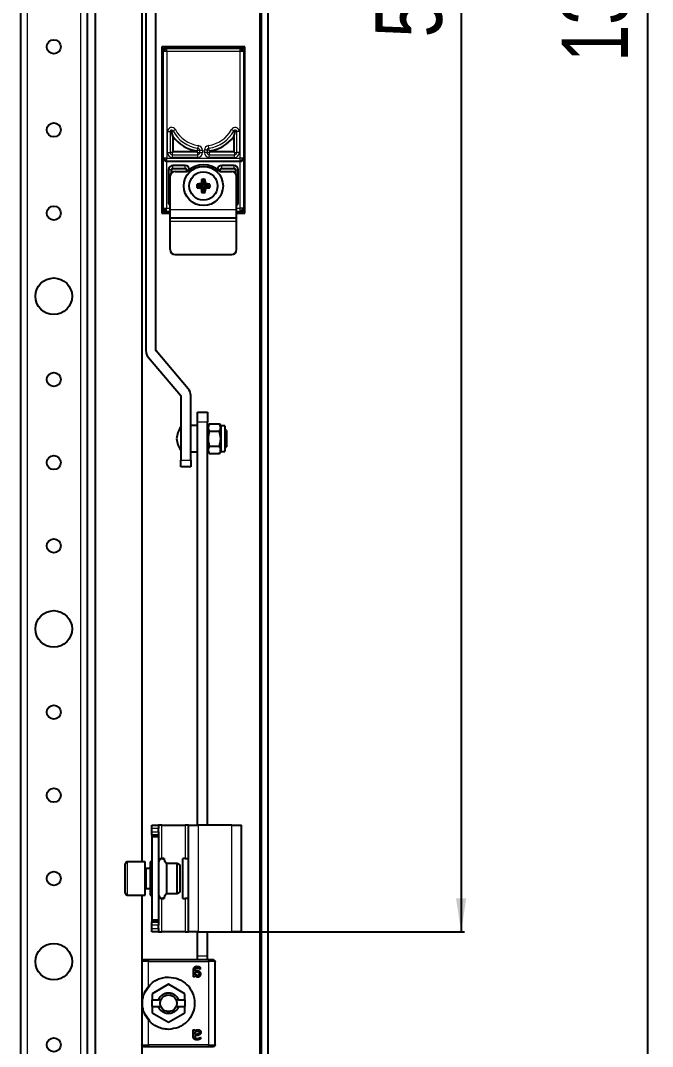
# Model space of a CAD drawing. Header units: millimetres. Extents: x -596 to 1663, y -811 to 1017.
# Drawn here: x 1473.4 to 1663.4, y -240 to 68.4 of the extents above; entities that cross this region are included whole.
import ezdxf

# ---------------------------------------------------------------- set-up
doc = ezdxf.new("R2010")
doc.units = ezdxf.units.MM
doc.layers.add('FORMAT', color=7, linetype='Continuous')
doc.styles.add('SLDTEXTSTYLE0', font='TXT', dxfattribs={"width": 0.75})
doc.dimstyles.new('SLDDIMSTYLE0', dxfattribs={"dimtxt": 20, "dimasz": 10, "dimexe": 0, "dimexo": 0.0625, "dimgap": 5, "dimtad": 2, "dimdec": 1, "dimrnd": 1e-09, "dimzin": 12, "dimdsep": 46, "dimtxsty": 'SLDTEXTSTYLE0', "dimsah": 1, "dimcen": 0.09, "dimadec": 0, "dimazin": 3, "dimtfac": 1, "dimtofl": 0, "dimtmove": 0, "dimatfit": 3, "dimfxl": 0, "dimfrac": 2, "dimtolj": 1, "dimtzin": 12, "dimarcsym": 0})

# ---------------------------------------------------------------- blocks, each defined once
blk = doc.blocks.new('_D_5')
at = {"layer": 'FORMAT'}
for p, q in [((1539.9, 751.54), (1662.9, 751.54)), ((1661.9, 751.54), (1661.9, -580.46)), ((1539.9, -580.46), (1662.9, -580.46))]:
    blk.add_line(p, q, dxfattribs=at)
for points in [[(1661.9, 751.54), (1660.36, 741.54), (1663.43, 741.54)], [(1661.9, -580.46), (1663.43, -570.46), (1660.36, -570.46)]]:
    blk.add_solid(points, dxfattribs=at)
at = {"layer": 'FORMAT', "insert": (1636.11, 55.99), "char_height": 20, "attachment_point": 1, "rotation": 90, "style": 'SLDTEXTSTYLE0'}
blk.add_mtext('1332', dxfattribs=at)
blk = doc.blocks.new('_D_8')
at = {"layer": 'FORMAT'}
for p, q in [((1536.9, 376.54), (1606.9, 376.54)), ((1605.9, 376.54), (1605.9, -205.46)), ((1536.9, -205.46), (1606.9, -205.46))]:
    blk.add_line(p, q, dxfattribs=at)
for points in [[(1605.9, 376.54), (1604.36, 366.54), (1607.43, 366.54)], [(1605.9, -205.46), (1607.43, -195.46), (1604.36, -195.46)]]:
    blk.add_solid(points, dxfattribs=at)
at = {"layer": 'FORMAT', "insert": (1580.11, 63.38), "char_height": 20, "attachment_point": 1, "rotation": 90, "style": 'SLDTEXTSTYLE0'}
blk.add_mtext('582', dxfattribs=at)

msp = doc.modelspace()

# ---------------------------------------------------------------- linework, layer by layer
at = {"color": 8, "linetype": 'Continuous', "lineweight": 18}
for p, q in [((1545.29, 860.44), (1545.29, -689.36)), ((1475.39, 803.04), (1475.39, -631.96)), ((1491.39, 803.04), (1491.39, -631.96)), ((1516.37, 59.06), (1516.07, 59.36)), ((1516.37, 27.04), (1516.37, 59.06)), ((1517.07, 60.36), (1517.37, 60.06)), ((1517.37, 60.06), (1539.41, 60.06)), ((1517.37, 59.06), (1517.37, 27.04)), ((1539.41, 59.06), (1517.37, 59.06)), ((1539.41, 60.06), (1539.71, 60.36)), ((1539.41, 27.04), (1539.41, 59.06)), ((1540.71, 59.36), (1540.41, 59.06)), ((1540.41, 59.06), (1540.41, 27.04)), ((1517.58, 28.74), (1517.58, 35.04)), ((1517.58, 35.04), (1518.38, 35.04)), ((1518.38, 35.04), (1518.38, 28.74)), ((1518.84, 35.04), (1518.38, 35.04)), ((1518.84, 35.04), (1519.25, 35.26)), ((1519.95, 35.64), (1519.25, 35.26)), ((1537.53, 35.26), (1536.83, 35.64)), ((1537.94, 35.04), (1537.53, 35.26)), ((1537.94, 35.04), (1538.4, 35.04)), ((1539.2, 35.04), (1538.4, 35.04)), ((1538.4, 28.74), (1538.4, 35.04)), ((1539.2, 35.04), (1539.2, 28.74)), ((1526.84, 30.86), (1526.73, 30.07)), ((1530.05, 30.07), (1529.94, 30.86)), ((1517.58, 28.74), (1518.38, 28.74)), ((1519.04, 28.74), (1518.38, 28.74)), ((1519.04, 28.74), (1519.04, 28.08)), ((1519.04, 28.08), (1519.04, 27.29)), ((1519.04, 28.08), (1526.64, 28.08)), ((1526.64, 29.41), (1526.73, 30.07)), ((1526.64, 29.41), (1527.3, 29.41)), ((1526.64, 28.74), (1526.64, 28.08)), ((1526.64, 28.74), (1527.3, 28.74)), ((1526.64, 28.08), (1526.64, 27.29)), ((1527.3, 29.41), (1528.1, 29.41)), ((1527.3, 28.74), (1527.3, 29.41)), ((1527.3, 28.74), (1528.1, 28.74)), ((1528.1, 29.41), (1528.1, 28.74)), ((1528.68, 28.74), (1528.68, 29.41)), ((1529.48, 29.41), (1528.68, 29.41)), ((1529.48, 28.74), (1528.68, 28.74)), ((1529.48, 29.41), (1529.48, 28.74)), ((1530.14, 29.41), (1529.48, 29.41)), ((1530.14, 28.74), (1529.48, 28.74)), ((1530.14, 29.41), (1530.05, 30.07)), ((1530.14, 28.74), (1530.14, 28.08)), ((1530.14, 27.29), (1530.14, 28.08)), ((1530.14, 28.08), (1537.74, 28.08)), ((1537.74, 28.74), (1537.74, 28.08)), ((1537.74, 28.74), (1538.4, 28.74)), ((1537.74, 27.29), (1537.74, 28.08)), ((1539.2, 28.74), (1538.4, 28.74)), ((1516.34, 27.04), (1516.37, 27.04)), ((1516.34, 12), (1516.34, 27.04)), ((1517.34, 26.04), (1517.34, 12)), ((1517.37, 27.04), (1539.41, 27.04)), ((1526.64, 27.29), (1519.04, 27.29)), ((1519.19, 23.98), (1519.19, 24.84)), ((1522.89, 23.98), (1522.89, 24.84)), ((1537.74, 27.29), (1530.14, 27.29)), ((1533.89, 23.98), (1533.89, 24.84)), ((1537.59, 23.98), (1537.59, 24.84)), ((1539.44, 12), (1539.44, 26.04)), ((1540.41, 27.04), (1540.44, 27.04)), ((1540.44, 27.04), (1540.44, 12)), ((1518.75, 23.54), (1517.89, 23.54)), ((1523.33, 23.54), (1524, 23.54)), ((1533.45, 23.54), (1532.78, 23.54)), ((1538.03, 23.54), (1538.89, 23.54)), ((1518.39, 13.84), (1517.89, 13.84)), ((1538.39, 13.84), (1538.89, 13.84)), ((1516.07, 11.73), (1516.34, 12)), ((1517.34, 11), (1517.07, 10.73)), ((1517.34, 12), (1518.39, 12)), ((1518.39, 11), (1517.34, 11)), ((1518.39, 11.59), (1538.39, 11.59)), ((1538.39, 12), (1539.44, 12)), ((1539.44, 11), (1538.39, 11)), ((1539.71, 10.73), (1539.44, 11)), ((1540.44, 12), (1540.71, 11.73)), ((1518.39, 8.09), (1538.39, 8.09)), ((1529.59, -52.26), (1526.59, -52.26)), ((1521.59, -63.76), (1524.59, -63.76)), ((1514.89, -174.46), (1512.89, -174.46)), ((1512.89, -175.46), (1514.89, -175.46)), ((1515.89, -183.46), (1515.89, -173.46)), ((1522.89, -173.46), (1522.89, -183.46)), ((1526.89, -205.46), (1526.89, -173.46)), ((1536.89, -205.46), (1536.89, -173.46)), ((1505.49, -184.46), (1505.49, -194.46)), ((1511.14, -186.46), (1511.14, -187.92)), ((1511.14, -187.92), (1511.14, -192.46)), ((1515.89, -205.46), (1515.89, -195.46)), ((1522.89, -195.46), (1522.89, -205.46)), ((1514.89, -203.46), (1512.89, -203.46)), ((1512.89, -204.46), (1514.89, -204.46)), ((1529.59, -212.76), (1526.59, -212.76)), ((1511.89, -221.89), (1511.89, -214.46)), ((1511.89, -214.46), (1529.89, -214.46)), ((1529.89, -214.46), (1529.89, -239.46)), ((1517.89, -229.46), (1517.89, -230.11)), ((1511.89, -239.46), (1511.89, -232.02)), ((1529.89, -239.46), (1511.89, -239.46))]:
    msp.add_line(p, q, dxfattribs=at)
at = {"color": 7, "linetype": 'Continuous', "lineweight": 25}
for p, q in [((1545.89, -691.96), (1545.89, 863.04)), ((1547.89, -691.96), (1547.89, 863.04)), ((1495.89, 830.04), (1495.89, -658.96)), ((1473.39, 803.04), (1473.39, -631.96)), ((1493.39, 803.04), (1493.39, -631.96)), ((1509.89, 355.54), (1509.89, -184.46)), ((1511.09, 76.23), (1511.09, -30.76)), ((1514.09, -30.76), (1514.09, 76.23)), ((1540.89, 60.54), (1515.89, 60.54)), ((1515.89, 60.54), (1515.89, 10.54)), ((1516.07, 11.73), (1516.07, 59.36)), ((1517.07, 60.36), (1539.71, 60.36)), ((1540.71, 59.36), (1540.71, 11.73)), ((1540.89, 10.54), (1540.89, 60.54)), ((1519.29, 33.49), (1518.84, 35.04)), ((1537.49, 33.49), (1537.94, 35.04)), ((1519.29, 29), (1519.29, 33.49)), ((1537.49, 33.49), (1537.49, 29)), ((1519.29, 29), (1519.04, 28.74)), ((1526.39, 29), (1519.29, 29)), ((1526.39, 29.2), (1526.64, 29.41)), ((1526.39, 29.2), (1526.39, 29)), ((1526.39, 29), (1526.64, 28.74)), ((1530.39, 29.2), (1530.14, 29.41)), ((1530.39, 29), (1530.14, 28.74)), ((1530.39, 29), (1530.39, 29.2)), ((1537.49, 29), (1530.39, 29)), ((1537.49, 29), (1537.74, 28.74)), ((1517.36, 26.04), (1517.34, 26.04)), ((1517.37, 26.04), (1517.36, 26.04)), ((1539.41, 26.04), (1517.37, 26.04)), ((1522.89, 24.84), (1519.19, 24.84)), ((1537.59, 24.84), (1533.89, 24.84)), ((1539.42, 26.04), (1539.41, 26.04)), ((1539.44, 26.04), (1539.42, 26.04)), ((1517.89, 23.54), (1517.89, 13.84)), ((1518.39, 11.59), (1518.39, 21.59)), ((1518.75, 22.57), (1518.75, 23.54)), ((1519.19, 23.98), (1522.89, 23.98)), ((1519.89, 23.09), (1523.49, 23.09)), ((1523.33, 23.54), (1523.33, 23.09)), ((1533.29, 23.09), (1536.89, 23.09)), ((1533.45, 23.09), (1533.45, 23.54)), ((1533.89, 23.98), (1537.59, 23.98)), ((1538.03, 23.54), (1538.03, 22.57)), ((1538.39, 11.59), (1538.39, 21.59)), ((1538.89, 13.84), (1538.89, 23.54)), ((1526.83, 18.81), (1526.47, 19.24)), ((1526.83, 18.58), (1526.47, 18.15)), ((1528.28, 18.81), (1526.83, 18.81)), ((1526.83, 18.58), (1528.28, 18.58)), ((1528.28, 18.81), (1527.76, 19.32)), ((1528.28, 18.58), (1527.76, 18.06)), ((1528.28, 20.25), (1527.84, 20.61)), ((1528.28, 20.25), (1528.28, 18.81)), ((1528.28, 18.58), (1528.28, 17.13)), ((1528.5, 20.25), (1528.94, 20.61)), ((1528.5, 18.81), (1528.5, 20.25)), ((1528.5, 18.81), (1529.02, 19.32)), ((1529.95, 18.81), (1528.5, 18.81)), ((1528.5, 18.58), (1529.02, 18.06)), ((1528.5, 18.58), (1529.95, 18.58)), ((1528.5, 17.13), (1528.5, 18.58)), ((1529.95, 18.81), (1530.31, 19.24)), ((1529.95, 18.58), (1530.31, 18.15)), ((1528.28, 17.13), (1527.84, 16.77)), ((1528.5, 17.13), (1528.94, 16.77)), ((1515.89, 10.54), (1518.39, 10.54)), ((1518.39, 10.73), (1517.07, 10.73)), ((1518.39, 9.09), (1518.39, 11.59)), ((1538.39, 9.09), (1538.39, 11.59)), ((1539.71, 10.73), (1538.39, 10.73)), ((1538.39, 10.54), (1540.89, 10.54)), ((1518.39, 9.09), (1538.39, 9.09)), ((1518.39, 8.09), (1518.39, 9.09)), ((1518.39, -0.41), (1518.39, 8.09)), ((1538.39, 8.09), (1538.39, 9.09)), ((1538.39, -0.41), (1538.39, 8.09)), ((1519.89, -1.91), (1536.89, -1.91)), ((1511.85, -32.83), (1521.54, -44.2)), ((1523.83, -42.25), (1514.14, -30.89)), ((1521.59, -44.33), (1521.59, -63.76)), ((1524.59, -63.76), (1524.59, -44.33)), ((1526.59, -52.26), (1526.59, -49.26)), ((1526.59, -49.26), (1529.59, -49.26)), ((1529.59, -49.26), (1529.59, -52.26)), ((1526.59, -173.46), (1526.59, -52.26)), ((1529.59, -173.46), (1529.59, -52.26)), ((1526.59, -53.26), (1524.59, -53.26)), ((1529.79, -54.31), (1529.59, -54.31)), ((1530.14, -52.81), (1529.79, -53.41)), ((1529.79, -53.41), (1529.79, -61.11)), ((1530.14, -52.81), (1533.24, -52.81)), ((1530.14, -55.03), (1533.24, -55.03)), ((1533.59, -53.41), (1533.24, -52.81)), ((1534.79, -53.41), (1533.59, -53.41)), ((1533.59, -53.41), (1533.59, -61.11)), ((1534.79, -53.41), (1534.79, -61.11)), ((1535.29, -54.81), (1534.79, -54.31)), ((1535.29, -54.81), (1535.29, -59.71)), ((1524.59, -61.26), (1526.59, -61.26)), ((1529.59, -60.21), (1529.79, -60.21)), ((1529.79, -61.11), (1530.14, -61.71)), ((1530.14, -59.48), (1533.24, -59.48)), ((1533.24, -61.71), (1533.59, -61.11)), ((1533.59, -61.11), (1534.79, -61.11)), ((1534.79, -60.21), (1535.29, -59.71)), ((1521.59, -65.76), (1521.59, -63.76)), ((1524.59, -63.76), (1524.59, -65.76)), ((1530.14, -61.71), (1533.24, -61.71)), ((1524.59, -65.76), (1521.59, -65.76)), ((1512.89, -173.46), (1514.89, -173.46)), ((1512.89, -174.46), (1512.89, -173.46)), ((1512.89, -175.46), (1512.89, -174.46)), ((1512.89, -176.46), (1512.89, -175.46)), ((1514.89, -173.46), (1514.89, -174.46)), ((1515.89, -173.46), (1514.89, -173.46)), ((1514.89, -175.46), (1514.89, -174.46)), ((1514.89, -175.46), (1514.89, -176.46)), ((1515.89, -173.46), (1522.89, -173.46)), ((1523.89, -173.46), (1522.89, -173.46)), ((1523.89, -173.46), (1526.89, -173.46)), ((1523.89, -205.46), (1523.89, -173.46)), ((1536.89, -173.46), (1526.89, -173.46)), ((1536.89, -173.46), (1539.89, -173.46)), ((1539.89, -205.46), (1539.89, -173.46)), ((1514.89, -176.46), (1512.89, -176.46)), ((1512.89, -176.46), (1512.89, -176.96)), ((1514.89, -176.96), (1512.89, -176.96)), ((1512.89, -176.96), (1512.89, -201.96)), ((1514.89, -176.46), (1514.89, -176.96)), ((1514.89, -176.96), (1514.89, -201.96)), ((1510.89, -184.46), (1505.49, -184.46)), ((1510.89, -194.46), (1510.89, -184.46)), ((1512.89, -184.46), (1512.39, -184.46)), ((1512.39, -184.46), (1512.39, -185.67)), ((1514.89, -183.46), (1515.89, -183.46)), ((1516.59, -183.46), (1515.89, -183.46)), ((1516.59, -183.46), (1516.59, -183.91)), ((1520.52, -184.96), (1517.39, -184.96)), ((1517.39, -193.96), (1517.39, -184.96)), ((1521.39, -185.46), (1520.52, -184.96)), ((1520.52, -193.96), (1520.52, -184.96)), ((1522.19, -195.46), (1522.19, -183.46)), ((1522.89, -183.46), (1522.19, -183.46)), ((1522.89, -183.46), (1523.89, -183.46)), ((1504.89, -193.86), (1504.89, -185.06)), ((1512.39, -186.46), (1511.14, -186.46)), ((1512.39, -185.67), (1512.39, -194.46)), ((1521.39, -193.46), (1521.39, -185.46)), ((1511.14, -192.46), (1512.39, -192.46)), ((1517.39, -193.96), (1520.52, -193.96)), ((1520.52, -193.96), (1521.39, -193.46)), ((1505.49, -194.46), (1510.89, -194.46)), ((1509.89, -194.46), (1509.89, -214.28)), ((1512.39, -194.46), (1512.89, -194.46)), ((1515.89, -195.46), (1514.89, -195.46)), ((1515.89, -195.46), (1516.59, -195.46)), ((1516.59, -195.01), (1516.59, -195.46)), ((1522.19, -195.46), (1522.89, -195.46)), ((1523.89, -195.46), (1522.89, -195.46)), ((1514.89, -201.96), (1512.89, -201.96)), ((1512.89, -201.96), (1512.89, -202.46)), ((1512.89, -203.46), (1512.89, -202.46)), ((1512.89, -202.46), (1514.89, -202.46)), ((1512.89, -204.46), (1512.89, -203.46)), ((1514.89, -201.96), (1514.89, -202.46)), ((1514.89, -202.46), (1514.89, -203.46)), ((1514.89, -204.46), (1514.89, -203.46)), ((1512.89, -205.46), (1512.89, -204.46)), ((1514.89, -205.46), (1512.89, -205.46)), ((1514.89, -204.46), (1514.89, -205.46)), ((1514.89, -205.46), (1515.89, -205.46)), ((1522.89, -205.46), (1515.89, -205.46)), ((1522.89, -205.46), (1523.89, -205.46)), ((1526.89, -205.46), (1523.89, -205.46)), ((1526.59, -212.76), (1526.59, -205.46)), ((1526.89, -205.46), (1536.89, -205.46)), ((1529.59, -212.76), (1529.59, -205.46)), ((1539.89, -205.46), (1536.89, -205.46)), ((1526.59, -214.01), (1526.59, -212.76)), ((1529.59, -214.01), (1529.59, -212.76)), ((1509.89, -214.46), (1509.89, -239.46)), ((1529.89, -213.96), (1511.89, -213.96)), ((1530.49, -213.96), (1530.24, -213.96)), ((1531.89, -239.46), (1531.89, -214.46)), ((1525.33, -217), (1525.33, -218.86)), ((1525.79, -218.86), (1525.79, -218.58)), ((1525.86, -217.25), (1525.86, -217.03)), ((1526.24, -217.25), (1525.86, -217.25)), ((1525.86, -217.6), (1526.29, -217.6)), ((1525.86, -218.19), (1525.86, -217.6)), ((1510.72, -223.83), (1512.23, -221.57)), ((1517.89, -221.24), (1512.94, -224.1)), ((1522.84, -224.1), (1517.89, -221.24)), ((1512.94, -224.1), (1512.94, -225.96)), ((1522.84, -225.96), (1522.84, -224.1)), ((1512.94, -227.96), (1512.94, -225.96)), ((1512.94, -225.96), (1514.9, -225.96)), ((1512.94, -227.96), (1512.94, -229.81)), ((1512.94, -227.96), (1514.9, -227.96)), ((1515.6, -225.96), (1514.9, -225.96)), ((1514.9, -227.96), (1515.6, -227.96)), ((1520.88, -225.96), (1520.18, -225.96)), ((1520.18, -227.96), (1520.88, -227.96)), ((1520.88, -225.96), (1522.84, -225.96)), ((1520.88, -227.96), (1522.84, -227.96)), ((1522.84, -225.96), (1522.84, -227.96)), ((1522.84, -229.81), (1522.84, -227.96)), ((1512.23, -232.34), (1510.72, -230.08)), ((1512.94, -229.81), (1517.89, -232.67)), ((1517.89, -232.67), (1522.84, -229.81)), ((1525.33, -236.91), (1525.33, -235.05)), ((1525.79, -235.05), (1525.79, -235.33)), ((1525.86, -236.31), (1525.86, -235.72)), ((1526.29, -236.31), (1525.86, -236.31)), ((1526.24, -236.66), (1525.86, -236.66)), ((1525.86, -236.66), (1525.86, -236.88)), ((1509.89, -239.63), (1509.89, -559.46)), ((1511.89, -239.96), (1529.89, -239.96)), ((1530.24, -239.96), (1530.49, -239.96))]:
    msp.add_line(p, q, dxfattribs=at)
for centre, radius in [((1483.39, 60.54), 2.1), ((1483.39, 35.54), 2.1), ((1528.39, 18.69), 5.9), ((1528.39, 18.69), 4.25), ((1483.39, 10.54), 2.1), ((1483.39, -14.46), 5.5), ((1483.39, -39.46), 2.1), ((1483.39, -64.46), 2.1), ((1483.39, -89.46), 2.1), ((1483.39, -114.46), 5.5), ((1483.39, -139.46), 2.1), ((1483.39, -164.46), 2.1), ((1483.39, -189.46), 2.1), ((1483.39, -214.46), 5.5), ((1483.39, -239.46), 2.1)]:
    msp.add_circle(centre, radius, dxfattribs=at)
at = {"color": 8, "linetype": 'Continuous', "lineweight": 18}
for centre, radius, start, end in [((1518.84, 35.04), 1.26, 28.2631, 180), ((1518.84, 35.04), 0.46, 28.2631, 180), ((1528.09, 40.02), 10.04, 208.2631, 262.2213), ((1528.09, 40.02), 9.24, 208.2631, 262.2213), ((1528.69, 40.02), 9.24, 277.7787, 331.7369), ((1528.69, 40.02), 10.04, 277.7787, 331.7369), ((1537.94, 35.04), 1.26, 0, 151.7369), ((1537.94, 35.04), 0.46, 0, 151.7369), ((1526.64, 29.41), 1.46, 0, 82.2213), ((1530.14, 29.41), 1.46, 97.7787, 180), ((1519.04, 28.74), 1.46, 180, 270), ((1519.04, 28.74), 0.66, 180, 270), ((1526.64, 28.74), 1.46, 270, 0), ((1526.64, 28.74), 0.66, 270, 0), ((1526.64, 29.41), 0.66, 0, 82.2213), ((1530.14, 28.74), 1.46, 180, 270), ((1530.14, 29.41), 0.66, 97.7787, 180), ((1530.14, 28.74), 0.66, 180, 270), ((1537.74, 28.74), 1.46, 270, 0), ((1537.74, 28.74), 0.66, 270, 0)]:
    msp.add_arc(centre, radius, start, end, dxfattribs=at)
at = {"color": 7, "linetype": 'Continuous', "lineweight": 25}
for centre, radius, start, end in [((1528.09, 40.02), 10.95, 216.5958, 261.061), ((1528.69, 40.02), 10.95, 278.939, 323.4042), ((1519.19, 23.54), 1.3, 90, 180), ((1522.89, 23.54), 1.3, 6.3593, 90), ((1528.39, 18.09), 7, 45.5847, 134.4153), ((1533.89, 23.54), 1.3, 90, 173.6407), ((1537.59, 23.54), 1.3, 0, 90), ((1519.89, 21.59), 1.5, 90, 180), ((1519.19, 23.54), 0.435, 90, 180), ((1522.89, 23.54), 0.435, 0, 90), ((1533.89, 23.54), 0.435, 90, 180), ((1536.89, 21.59), 1.5, 0, 90), ((1537.59, 23.54), 0.435, 0, 90), ((1528.39, 18.69), 2, 164.1146, 195.8854), ((1528.32, 0.61), 18.72, 91.7249, 95.6832), ((1528.39, 18.69), 1.56, 175.8165, 184.1835), ((1546.47, 18.76), 18.72, 174.3168, 178.2751), ((1528.39, 18.69), 2, 74.1146, 105.8854), ((1528.39, 18.69), 1.56, 85.8165, 94.1835), ((1510.31, 18.76), 18.72, 1.7249, 5.6832), ((1528.46, 0.61), 18.72, 84.3168, 88.2751), ((1528.39, 18.69), 1.56, 355.8165, 4.1835), ((1528.39, 18.69), 2, 344.1146, 15.8854), ((1528.32, 36.77), 18.72, 264.3168, 268.2751), ((1546.47, 18.63), 18.72, 181.7249, 185.6832), ((1528.39, 18.69), 2, 254.1146, 285.8854), ((1528.39, 18.69), 1.56, 265.8165, 274.1835), ((1510.31, 18.63), 18.72, 354.3168, 358.2751), ((1528.46, 36.77), 18.72, 271.7249, 275.6832), ((1519.19, 13.84), 1.3, 180, 232.0201), ((1537.59, 13.84), 1.3, 307.9799, 0), ((1519.89, -0.41), 1.5, 180, 270), ((1536.89, -0.41), 1.5, 270, 0), ((1514.29, -30.76), 3.2, 180, 220.4367), ((1514.29, -30.76), 0.2, 180, 220.4367), ((1521.39, -44.33), 3.2, 0, 40.4367), ((1521.39, -44.33), 0.2, 0, 40.4367), ((1528.23, -58.21), 8, 146.1291, 173.1181), ((1528.23, -56.3), 8, 186.8819, 213.8709), ((1505.49, -185.06), 0.6, 90, 180), ((1511.14, -186.21), 0.25, 180, 270), ((1505.49, -193.86), 0.6, 180, 270), ((1511.14, -192.71), 0.25, 90, 180)]:
    msp.add_arc(centre, radius, start, end, dxfattribs=at)
for points, knots in [([(1516.07, 59.36), (1516.08, 59.39), (1516.09, 59.51), (1516.22, 59.74), (1516.43, 60), (1516.67, 60.2), (1516.86, 60.31), (1516.98, 60.35), (1517.04, 60.36), (1517.07, 60.36)], [0, 0, 0, 0, 0.0566974, 0.2503517, 0.4998638, 0.7488693, 0.8744535, 0.9435148, 1, 1, 1, 1]), ([(1539.71, 60.36), (1539.74, 60.36), (1539.86, 60.35), (1540.08, 60.22), (1540.35, 60), (1540.55, 59.76), (1540.65, 59.57), (1540.7, 59.45), (1540.71, 59.39), (1540.71, 59.36)], [0, 0, 0, 0, 0.056697, 0.250352, 0.499864, 0.748869, 0.874453, 0.943515, 1, 1, 1, 1]), ([(1516.34, 27.04), (1516.35, 26.99), (1516.39, 26.78), (1516.63, 26.5), (1516.9, 26.25), (1517.11, 26.12), (1517.24, 26.06), (1517.31, 26.05), (1517.34, 26.04)], [0, 0, 0, 0, 0.125207, 0.499639, 0.74848, 0.874099, 0.946251, 1, 1, 1, 1]), ([(1539.41, 26.04), (1539.44, 26.05), (1539.5, 26.05), (1539.62, 26.1), (1539.81, 26.2), (1539.95, 26.33), (1540.04, 26.41)], [0, 0, 0, 0, 0.124863, 0.249962, 0.500073, 1, 1, 1, 1]), ([(1539.44, 26.04), (1539.47, 26.05), (1539.62, 26.08), (1539.85, 26.23), (1540.11, 26.45), (1540.3, 26.69), (1540.41, 26.89), (1540.43, 26.99), (1540.44, 27.04)], [0, 0, 0, 0, 0.053741, 0.2506254, 0.4994286, 0.749504, 0.8748127, 1, 1, 1, 1]), ([(1517.07, 10.73), (1517.04, 10.73), (1516.92, 10.74), (1516.7, 10.87), (1516.43, 11.09), (1516.23, 11.33), (1516.13, 11.52), (1516.08, 11.64), (1516.07, 11.7), (1516.07, 11.73)], [0, 0, 0, 0, 0.0566974, 0.2503517, 0.4998638, 0.7488693, 0.8744535, 0.9435148, 1, 1, 1, 1]), ([(1540.71, 11.73), (1540.7, 11.7), (1540.69, 11.57), (1540.56, 11.35), (1540.35, 11.09), (1540.11, 10.89), (1539.92, 10.78), (1539.8, 10.74), (1539.74, 10.73), (1539.71, 10.73)], [0, 0, 0, 0, 0.056697, 0.250352, 0.499864, 0.748869, 0.874453, 0.943515, 1, 1, 1, 1]), ([(1530.14, -52.81), (1529.96, -53.2), (1529.62, -53.95), (1529.97, -54.69), (1530.14, -55.03)], [0, 0, 0, 0, 0.534707, 1, 1, 1, 1]), ([(1530.14, -55.03), (1529.96, -55.79), (1529.62, -57.27), (1529.97, -58.75), (1530.14, -59.48)], [0, 0, 0, 0, 0.508481, 1, 1, 1, 1]), ([(1533.24, -55.03), (1533.42, -54.63), (1533.76, -53.89), (1533.41, -53.15), (1533.24, -52.81)], [0, 0, 0, 0, 0.534707, 1, 1, 1, 1]), ([(1533.24, -59.48), (1533.42, -58.73), (1533.76, -57.24), (1533.41, -55.76), (1533.24, -55.03)], [0, 0, 0, 0, 0.508481, 1, 1, 1, 1]), ([(1530.14, -59.48), (1529.96, -59.88), (1529.62, -60.62), (1529.97, -61.36), (1530.14, -61.71)], [0, 0, 0, 0, 0.534707, 1, 1, 1, 1]), ([(1533.24, -61.71), (1533.42, -61.31), (1533.76, -60.56), (1533.41, -59.82), (1533.24, -59.48)], [0, 0, 0, 0, 0.534707, 1, 1, 1, 1]), ([(1517.39, -184.96), (1517.22, -184.8), (1516.87, -184.5), (1516.67, -183.93), (1516.31, -183.62), (1515.97, -183.49), (1515.61, -183.53), (1515.26, -183.72), (1515.01, -184.08), (1514.93, -184.37), (1514.89, -184.52)], [0, 0, 0, 0, 0.185676, 0.371025, 0.466937, 0.562172, 0.656347, 0.751553, 0.873842, 1, 1, 1, 1]), ([(1514.89, -194.39), (1514.93, -194.54), (1515.01, -194.83), (1515.26, -195.19), (1515.61, -195.38), (1515.97, -195.42), (1516.31, -195.29), (1516.67, -194.98), (1516.87, -194.42), (1517.22, -194.11), (1517.39, -193.96)], [0, 0, 0, 0, 0.126158, 0.248447, 0.343653, 0.437828, 0.533063, 0.628975, 0.814324, 1, 1, 1, 1]), ([(1526.44, -215.96), (1526.3, -215.96), (1526.07, -215.97), (1525.79, -216.07), (1525.6, -216.19), (1525.46, -216.35), (1525.35, -216.63), (1525.34, -216.85), (1525.33, -217)], [0, 0, 0, 0, 0.250089, 0.382495, 0.500259, 0.622163, 0.750133, 1, 1, 1, 1]), ([(1525.33, -218.86), (1525.33, -218.88), (1525.33, -218.89), (1525.35, -218.91), (1525.37, -218.93), (1525.45, -218.95), (1525.51, -218.96), (1525.56, -218.96)], [0, 0, 0, 0, 0.124881, 0.183376, 0.250934, 0.500336, 1, 1, 1, 1]), ([(1525.56, -218.96), (1525.61, -218.95), (1525.67, -218.95), (1525.75, -218.94), (1525.78, -218.91), (1525.79, -218.89), (1525.79, -218.87), (1525.79, -218.86)], [0, 0, 0, 0, 0.499718, 0.749437, 0.810587, 0.875078, 1, 1, 1, 1]), ([(1525.79, -218.58), (1525.91, -218.7), (1526.1, -218.87), (1526.38, -218.98), (1526.54, -219.01), (1526.62, -219.01), (1526.67, -219.01)], [0, 0, 0, 0, 0.499113, 0.749325, 0.874665, 1, 1, 1, 1]), ([(1525.86, -217.03), (1525.86, -216.94), (1525.87, -216.81), (1525.93, -216.64), (1526, -216.53), (1526.11, -216.45), (1526.23, -216.4), (1526.37, -216.37), (1526.45, -216.37), (1526.5, -216.37)], [0, 0, 0, 0, 0.250023, 0.382539, 0.499802, 0.620838, 0.749652, 0.874777, 1, 1, 1, 1]), ([(1526.58, -218.6), (1526.51, -218.6), (1526.37, -218.58), (1526.11, -218.45), (1525.96, -218.29), (1525.86, -218.19)], [0, 0, 0, 0, 0.249939, 0.499864, 1, 1, 1, 1]), ([(1527.63, -218.17), (1527.62, -218.09), (1527.61, -217.94), (1527.52, -217.72), (1527.36, -217.54), (1527.1, -217.37), (1526.71, -217.27), (1526.4, -217.26), (1526.24, -217.25)], [0, 0, 0, 0, 0.125049, 0.249886, 0.370856, 0.49982, 0.749609, 1, 1, 1, 1]), ([(1526.29, -217.6), (1526.39, -217.61), (1526.57, -217.61), (1526.8, -217.67), (1526.94, -217.77), (1527.03, -217.87), (1527.09, -218), (1527.09, -218.09), (1527.1, -218.13)], [0, 0, 0, 0, 0.279652, 0.500248, 0.629485, 0.750186, 0.875763, 1, 1, 1, 1]), ([(1527.51, -216.45), (1527.51, -216.4), (1527.51, -216.31), (1527.44, -216.22), (1527.31, -216.14), (1526.98, -216.01), (1526.66, -215.98), (1526.44, -215.96)], [0, 0, 0, 0, 0.1246927, 0.1871822, 0.2497734, 0.5000394, 1, 1, 1, 1]), ([(1526.5, -216.37), (1526.66, -216.39), (1526.9, -216.41), (1527.16, -216.54), (1527.28, -216.61), (1527.35, -216.65), (1527.39, -216.66), (1527.41, -216.66)], [0, 0, 0, 0, 0.4987, 0.749508, 0.874949, 0.946783, 1, 1, 1, 1]), ([(1527.1, -218.13), (1527.09, -218.2), (1527.08, -218.3), (1527.02, -218.41), (1526.95, -218.49), (1526.87, -218.54), (1526.78, -218.58), (1526.68, -218.6), (1526.61, -218.6), (1526.58, -218.6)], [0, 0, 0, 0, 0.2491681, 0.3736348, 0.4993903, 0.6193944, 0.7496557, 0.8747703, 1, 1, 1, 1]), ([(1526.67, -219.01), (1526.79, -219.01), (1526.97, -219), (1527.2, -218.91), (1527.35, -218.81), (1527.47, -218.68), (1527.6, -218.47), (1527.61, -218.29), (1527.63, -218.17)], [0, 0, 0, 0, 0.25007, 0.379181, 0.500499, 0.62417, 0.750842, 1, 1, 1, 1]), ([(1527.41, -216.66), (1527.42, -216.66), (1527.43, -216.66), (1527.45, -216.65), (1527.47, -216.63), (1527.48, -216.61), (1527.5, -216.57), (1527.5, -216.53), (1527.51, -216.49), (1527.51, -216.47), (1527.51, -216.45)], [0, 0, 0, 0, 0.128825, 0.180169, 0.243397, 0.36986, 0.499864, 0.749649, 0.843476, 1, 1, 1, 1]), ([(1511.89, -232.02), (1511.6, -231.64), (1511.03, -230.89), (1510.48, -229.64), (1510.13, -228.36), (1510, -226.95), (1510.13, -225.55), (1510.48, -224.27), (1511.04, -223.02), (1511.61, -222.27), (1511.89, -221.89)], [0, 0, 0, 0, 0.125762, 0.25037, 0.375307, 0.500139, 0.62481, 0.749763, 0.874888, 1, 1, 1, 1]), ([(1525.33, -235.05), (1525.33, -235.04), (1525.33, -235.02), (1525.35, -235), (1525.37, -234.98), (1525.45, -234.96), (1525.51, -234.96), (1525.56, -234.96)], [0, 0, 0, 0, 0.124884, 0.186377, 0.250914, 0.500322, 1, 1, 1, 1]), ([(1526.44, -237.96), (1526.37, -237.95), (1526.22, -237.95), (1526, -237.91), (1525.79, -237.84), (1525.6, -237.73), (1525.46, -237.56), (1525.35, -237.28), (1525.34, -237.06), (1525.33, -236.91)], [0, 0, 0, 0, 0.125255, 0.250437, 0.383066, 0.500493, 0.622629, 0.75025, 1, 1, 1, 1]), ([(1525.56, -234.96), (1525.61, -234.96), (1525.67, -234.96), (1525.73, -234.97), (1525.76, -234.98), (1525.78, -235), (1525.79, -235.02), (1525.79, -235.04), (1525.79, -235.05)], [0, 0, 0, 0, 0.4991618, 0.6442419, 0.7496985, 0.8136051, 0.8752168, 1, 1, 1, 1]), ([(1525.79, -235.33), (1525.91, -235.21), (1526.1, -235.04), (1526.41, -234.91), (1526.58, -234.9), (1526.67, -234.9)], [0, 0, 0, 0, 0.499364, 0.749701, 1, 1, 1, 1]), ([(1525.86, -235.72), (1525.96, -235.62), (1526.11, -235.46), (1526.33, -235.35), (1526.47, -235.31), (1526.55, -235.31), (1526.58, -235.31)], [0, 0, 0, 0, 0.499765, 0.749504, 0.874771, 1, 1, 1, 1]), ([(1525.86, -236.88), (1525.86, -236.92), (1525.86, -237.01), (1525.89, -237.15), (1525.93, -237.28), (1526, -237.39), (1526.11, -237.47), (1526.27, -237.53), (1526.41, -237.54), (1526.5, -237.54)], [0, 0, 0, 0, 0.125295, 0.250514, 0.383518, 0.50035, 0.621938, 0.750243, 1, 1, 1, 1]), ([(1527.63, -235.74), (1527.62, -235.78), (1527.62, -235.86), (1527.59, -236.01), (1527.52, -236.19), (1527.36, -236.37), (1527.09, -236.54), (1526.71, -236.64), (1526.4, -236.66), (1526.24, -236.66)], [0, 0, 0, 0, 0.062637, 0.125278, 0.250072, 0.374841, 0.499994, 0.749696, 1, 1, 1, 1]), ([(1527.1, -235.78), (1527.09, -235.82), (1527.09, -235.92), (1527.03, -236.04), (1526.94, -236.14), (1526.8, -236.24), (1526.57, -236.3), (1526.39, -236.3), (1526.29, -236.31)], [0, 0, 0, 0, 0.124446, 0.249795, 0.37, 0.499734, 0.719932, 1, 1, 1, 1]), ([(1526.5, -237.54), (1526.66, -237.53), (1526.97, -237.5), (1527.23, -237.29), (1527.39, -237.25), (1527.41, -237.25)], [0, 0, 0, 0, 0.498852, 0.946609, 1, 1, 1, 1]), ([(1526.58, -235.31), (1526.65, -235.31), (1526.75, -235.32), (1526.87, -235.37), (1526.95, -235.42), (1527.02, -235.5), (1527.07, -235.58), (1527.09, -235.68), (1527.09, -235.75), (1527.1, -235.78)], [0, 0, 0, 0, 0.249623, 0.37714, 0.499734, 0.62273, 0.749812, 0.874876, 1, 1, 1, 1]), ([(1526.67, -234.9), (1526.79, -234.9), (1526.97, -234.91), (1527.2, -235), (1527.35, -235.1), (1527.47, -235.23), (1527.6, -235.44), (1527.61, -235.62), (1527.63, -235.74)], [0, 0, 0, 0, 0.25007, 0.379559, 0.500499, 0.624556, 0.750843, 1, 1, 1, 1]), ([(1527.41, -237.25), (1527.42, -237.25), (1527.43, -237.25), (1527.45, -237.26), (1527.47, -237.28), (1527.48, -237.3), (1527.51, -237.36), (1527.51, -237.42), (1527.51, -237.46)], [0, 0, 0, 0, 0.13107, 0.182437, 0.243796, 0.371388, 0.500442, 1, 1, 1, 1]), ([(1527.51, -237.46), (1527.51, -237.49), (1527.51, -237.54), (1527.49, -237.62), (1527.44, -237.69), (1527.31, -237.77), (1526.98, -237.9), (1526.66, -237.94), (1526.44, -237.96)], [0, 0, 0, 0, 0.062686, 0.125173, 0.187628, 0.250185, 0.500314, 1, 1, 1, 1])]:
    msp.add_open_spline(points, degree=3, knots=knots, dxfattribs=at)
at = {"color": 8, "linetype": 'Continuous', "lineweight": 18}
for points, knots in [([(1516.74, 59.69), (1516.66, 59.6), (1516.53, 59.46), (1516.43, 59.27), (1516.38, 59.15), (1516.38, 59.09), (1516.37, 59.06)], [0, 0, 0, 0, 0.499932, 0.750046, 0.875143, 1, 1, 1, 1]), ([(1516.75, 59.06), (1516.64, 59.06), (1516.5, 59.06), (1516.39, 59.06), (1516.38, 59.06), (1516.37, 59.06)], [0, 0, 0, 0, 0.633094, 0.851999, 1, 1, 1, 1]), ([(1517.37, 60.06), (1517.34, 60.06), (1517.28, 60.05), (1517.16, 60.01), (1516.97, 59.9), (1516.83, 59.78), (1516.74, 59.69)], [0, 0, 0, 0, 0.124863, 0.249962, 0.500073, 1, 1, 1, 1]), ([(1516.74, 59.69), (1516.75, 59.69), (1516.76, 59.68), (1516.82, 59.61), (1516.85, 59.58)], [0, 0, 0, 0, 0.584601, 1, 1, 1, 1]), ([(1516.75, 59.06), (1516.75, 59.17), (1516.76, 59.36), (1516.83, 59.52), (1516.85, 59.58)], [0, 0, 0, 0, 0.584782, 1, 1, 1, 1]), ([(1517.37, 59.06), (1517.34, 59.06), (1517.25, 59.06), (1517.02, 59.06), (1516.86, 59.06), (1516.75, 59.06)], [0, 0, 0, 0, 0.148001, 0.366906, 1, 1, 1, 1]), ([(1517.37, 59.69), (1517.26, 59.68), (1517.08, 59.68), (1516.92, 59.61), (1516.85, 59.58)], [0, 0, 0, 0, 0.584782, 1, 1, 1, 1]), ([(1517.37, 59.69), (1517.37, 59.77), (1517.37, 59.9), (1517.37, 60), (1517.37, 60.05), (1517.37, 60.06), (1517.37, 60.06)], [0, 0, 0, 0, 0.499933, 0.750044, 0.87514, 1, 1, 1, 1]), ([(1517.37, 59.06), (1517.37, 59.09), (1517.37, 59.15), (1517.37, 59.27), (1517.37, 59.46), (1517.37, 59.6), (1517.37, 59.69)], [0, 0, 0, 0, 0.124527, 0.250035, 0.500121, 1, 1, 1, 1]), ([(1539.41, 59.69), (1539.41, 59.79), (1539.41, 59.93), (1539.41, 60.04), (1539.41, 60.06), (1539.41, 60.06)], [0, 0, 0, 0, 0.633094, 0.851999, 1, 1, 1, 1]), ([(1540.04, 59.69), (1539.95, 59.78), (1539.81, 59.9), (1539.62, 60.01), (1539.5, 60.05), (1539.44, 60.06), (1539.41, 60.06)], [0, 0, 0, 0, 0.499932, 0.750046, 0.875143, 1, 1, 1, 1]), ([(1539.41, 59.06), (1539.41, 59.1), (1539.41, 59.19), (1539.41, 59.41), (1539.41, 59.57), (1539.41, 59.69)], [0, 0, 0, 0, 0.148001, 0.3669064, 1, 1, 1, 1]), ([(1539.41, 59.69), (1539.52, 59.68), (1539.7, 59.68), (1539.86, 59.61), (1539.93, 59.58)], [0, 0, 0, 0, 0.584782, 1, 1, 1, 1]), ([(1540.03, 59.06), (1539.92, 59.06), (1539.76, 59.06), (1539.53, 59.06), (1539.44, 59.06), (1539.41, 59.06)], [0, 0, 0, 0, 0.633094, 0.851999, 1, 1, 1, 1]), ([(1540.04, 59.69), (1540.03, 59.69), (1540.02, 59.68), (1539.96, 59.61), (1539.93, 59.58)], [0, 0, 0, 0, 0.584601, 1, 1, 1, 1]), ([(1540.03, 59.06), (1540.03, 59.17), (1540.02, 59.36), (1539.95, 59.52), (1539.93, 59.58)], [0, 0, 0, 0, 0.584782, 1, 1, 1, 1]), ([(1540.41, 59.06), (1540.4, 59.06), (1540.39, 59.06), (1540.28, 59.06), (1540.14, 59.06), (1540.03, 59.06)], [0, 0, 0, 0, 0.148001, 0.366906, 1, 1, 1, 1]), ([(1540.41, 59.06), (1540.4, 59.09), (1540.4, 59.15), (1540.35, 59.27), (1540.25, 59.46), (1540.12, 59.6), (1540.04, 59.69)], [0, 0, 0, 0, 0.124863, 0.249962, 0.500073, 1, 1, 1, 1]), ([(1516.75, 27.04), (1516.66, 27.04), (1516.54, 27.04), (1516.43, 27.04), (1516.38, 27.04), (1516.38, 27.04), (1516.37, 27.04)], [0, 0, 0, 0, 0.49988, 0.749964, 0.875473, 1, 1, 1, 1]), ([(1516.74, 26.41), (1516.64, 26.53), (1516.5, 26.69), (1516.39, 26.92), (1516.38, 27.01), (1516.37, 27.04)], [0, 0, 0, 0, 0.633497, 0.852215, 1, 1, 1, 1]), ([(1516.74, 26.41), (1516.75, 26.42), (1516.76, 26.43), (1516.82, 26.49), (1516.85, 26.52)], [0, 0, 0, 0, 0.5850478, 1, 1, 1, 1]), ([(1517.37, 26.04), (1517.34, 26.05), (1517.25, 26.06), (1517.02, 26.17), (1516.86, 26.31), (1516.74, 26.41)], [0, 0, 0, 0, 0.147785, 0.366503, 1, 1, 1, 1]), ([(1517.37, 27.04), (1517.34, 27.04), (1517.28, 27.04), (1517.17, 27.04), (1516.98, 27.04), (1516.84, 27.04), (1516.75, 27.04)], [0, 0, 0, 0, 0.124527, 0.250035, 0.500121, 1, 1, 1, 1]), ([(1516.75, 27.04), (1516.75, 26.93), (1516.76, 26.75), (1516.82, 26.59), (1516.85, 26.52)], [0, 0, 0, 0, 0.585225, 1, 1, 1, 1]), ([(1517.37, 26.41), (1517.26, 26.42), (1517.08, 26.43), (1516.92, 26.49), (1516.85, 26.52)], [0, 0, 0, 0, 0.585048, 1, 1, 1, 1]), ([(1517.37, 26.41), (1517.37, 26.51), (1517.37, 26.64), (1517.37, 26.84), (1517.37, 26.95), (1517.37, 27.01), (1517.37, 27.04)], [0, 0, 0, 0, 0.4998775, 0.7499648, 0.8754836, 1, 1, 1, 1]), ([(1517.37, 26.04), (1517.37, 26.05), (1517.37, 26.05), (1517.37, 26.1), (1517.37, 26.2), (1517.37, 26.33), (1517.37, 26.41)], [0, 0, 0, 0, 0.124863, 0.249962, 0.500073, 1, 1, 1, 1]), ([(1539.41, 26.41), (1539.41, 26.53), (1539.41, 26.69), (1539.41, 26.92), (1539.41, 27.01), (1539.41, 27.04)], [0, 0, 0, 0, 0.633497, 0.852215, 1, 1, 1, 1]), ([(1540.03, 27.04), (1539.94, 27.04), (1539.8, 27.04), (1539.61, 27.04), (1539.5, 27.04), (1539.44, 27.04), (1539.41, 27.04)], [0, 0, 0, 0, 0.4998798, 0.7499641, 0.8754727, 1, 1, 1, 1]), ([(1539.41, 26.41), (1539.52, 26.42), (1539.7, 26.43), (1539.86, 26.49), (1539.93, 26.52)], [0, 0, 0, 0, 0.585048, 1, 1, 1, 1]), ([(1539.41, 26.04), (1539.41, 26.05), (1539.41, 26.06), (1539.41, 26.17), (1539.41, 26.31), (1539.41, 26.41)], [0, 0, 0, 0, 0.147785, 0.366503, 1, 1, 1, 1]), ([(1540.03, 27.04), (1540.03, 26.93), (1540.02, 26.75), (1539.96, 26.59), (1539.93, 26.52)], [0, 0, 0, 0, 0.585225, 1, 1, 1, 1]), ([(1540.04, 26.41), (1540.03, 26.42), (1540.02, 26.43), (1539.96, 26.49), (1539.93, 26.52)], [0, 0, 0, 0, 0.585048, 1, 1, 1, 1]), ([(1540.41, 27.04), (1540.4, 27.04), (1540.4, 27.04), (1540.35, 27.04), (1540.24, 27.04), (1540.12, 27.04), (1540.03, 27.04)], [0, 0, 0, 0, 0.124527, 0.250035, 0.500121, 1, 1, 1, 1]), ([(1540.04, 26.41), (1540.12, 26.51), (1540.25, 26.64), (1540.35, 26.84), (1540.4, 26.95), (1540.4, 27.01), (1540.41, 27.04)], [0, 0, 0, 0, 0.4998775, 0.7499648, 0.8754836, 1, 1, 1, 1]), ([(1516.34, 12), (1516.35, 12), (1516.36, 12), (1516.47, 12), (1516.61, 12), (1516.72, 12)], [0, 0, 0, 0, 0.148001, 0.366906, 1, 1, 1, 1]), ([(1516.34, 12), (1516.35, 11.97), (1516.35, 11.9), (1516.4, 11.79), (1516.5, 11.6), (1516.63, 11.46), (1516.71, 11.37)], [0, 0, 0, 0, 0.124863, 0.249962, 0.500073, 1, 1, 1, 1]), ([(1516.71, 11.37), (1516.72, 11.37), (1516.73, 11.38), (1516.8, 11.45), (1516.82, 11.48)], [0, 0, 0, 0, 0.584601, 1, 1, 1, 1]), ([(1516.71, 11.37), (1516.8, 11.28), (1516.94, 11.16), (1517.13, 11.05), (1517.25, 11.01), (1517.31, 11), (1517.34, 11)], [0, 0, 0, 0, 0.4999314, 0.7500452, 0.8751424, 1, 1, 1, 1]), ([(1516.72, 12), (1516.83, 12), (1516.99, 12), (1517.22, 12), (1517.31, 12), (1517.34, 12)], [0, 0, 0, 0, 0.633094, 0.851999, 1, 1, 1, 1]), ([(1516.72, 12), (1516.72, 11.89), (1516.73, 11.7), (1516.8, 11.54), (1516.82, 11.48)], [0, 0, 0, 0, 0.584782, 1, 1, 1, 1]), ([(1517.34, 11.37), (1517.23, 11.38), (1517.05, 11.38), (1516.89, 11.45), (1516.82, 11.48)], [0, 0, 0, 0, 0.584782, 1, 1, 1, 1]), ([(1517.34, 11.37), (1517.34, 11.46), (1517.34, 11.6), (1517.34, 11.79), (1517.34, 11.91), (1517.34, 11.97), (1517.34, 12)], [0, 0, 0, 0, 0.49988, 0.749964, 0.875473, 1, 1, 1, 1]), ([(1517.34, 11), (1517.34, 11), (1517.34, 11.01), (1517.34, 11.05), (1517.34, 11.16), (1517.34, 11.29), (1517.34, 11.37)], [0, 0, 0, 0, 0.124859, 0.249955, 0.500068, 1, 1, 1, 1]), ([(1540.06, 12), (1539.97, 12), (1539.83, 12), (1539.64, 12), (1539.53, 12), (1539.47, 12), (1539.44, 12)], [0, 0, 0, 0, 0.49988, 0.749964, 0.875473, 1, 1, 1, 1]), ([(1539.44, 11.37), (1539.44, 11.49), (1539.44, 11.65), (1539.44, 11.87), (1539.44, 11.96), (1539.44, 12)], [0, 0, 0, 0, 0.6330936, 0.851999, 1, 1, 1, 1]), ([(1539.44, 11.37), (1539.55, 11.38), (1539.73, 11.38), (1539.89, 11.45), (1539.96, 11.48)], [0, 0, 0, 0, 0.584782, 1, 1, 1, 1]), ([(1539.44, 11), (1539.44, 11), (1539.44, 11.02), (1539.44, 11.13), (1539.44, 11.27), (1539.44, 11.37)], [0, 0, 0, 0, 0.148001, 0.366906, 1, 1, 1, 1]), ([(1539.44, 11), (1539.47, 11), (1539.53, 11.01), (1539.65, 11.05), (1539.84, 11.16), (1539.98, 11.28), (1540.07, 11.37)], [0, 0, 0, 0, 0.124863, 0.249962, 0.500073, 1, 1, 1, 1]), ([(1540.06, 12), (1540.06, 11.89), (1540.05, 11.7), (1539.98, 11.54), (1539.96, 11.48)], [0, 0, 0, 0, 0.5847816, 1, 1, 1, 1]), ([(1540.07, 11.37), (1540.06, 11.37), (1540.05, 11.38), (1539.98, 11.45), (1539.96, 11.48)], [0, 0, 0, 0, 0.584601, 1, 1, 1, 1]), ([(1540.44, 12), (1540.43, 12), (1540.43, 12), (1540.38, 12), (1540.27, 12), (1540.15, 12), (1540.06, 12)], [0, 0, 0, 0, 0.124859, 0.249955, 0.500068, 1, 1, 1, 1]), ([(1540.07, 11.37), (1540.15, 11.46), (1540.28, 11.6), (1540.38, 11.79), (1540.43, 11.9), (1540.43, 11.97), (1540.44, 12)], [0, 0, 0, 0, 0.499932, 0.750046, 0.875143, 1, 1, 1, 1])]:
    msp.add_open_spline(points, degree=3, knots=knots, dxfattribs=at)
at = {"color": 7, "linetype": 'Continuous', "lineweight": 25}
for points in [[(1510.39, -213.96), (1510.32, -213.96), (1510.19, -213.98), (1510.03, -214.09), (1509.91, -214.26), (1509.9, -214.39), (1509.89, -214.46)], [(1511.89, -213.96), (1511.69, -213.96), (1511.3, -213.96), (1510.8, -213.96), (1510.46, -213.96), (1510.41, -213.96), (1510.39, -213.96)], [(1531.39, -213.96), (1531.37, -213.96), (1531.32, -213.96), (1530.98, -213.96), (1530.48, -213.96), (1530.09, -213.96), (1529.89, -213.96)], [(1531.39, -213.96), (1531.46, -213.96), (1531.59, -213.98), (1531.75, -214.09), (1531.87, -214.26), (1531.88, -214.39), (1531.89, -214.46)], [(1511.89, -221.89), (1512.28, -221.48), (1513.07, -220.66), (1514.56, -219.79), (1516.18, -219.21), (1517.32, -219.14), (1517.89, -219.11)], [(1517.89, -219.11), (1518.92, -219.22), (1520.97, -219.46), (1523.59, -221.27), (1525.33, -223.87), (1525.94, -226.96), (1525.33, -230.04), (1523.59, -232.64), (1520.97, -234.45), (1518.92, -234.69), (1517.89, -234.81)], [(1514.9, -225.96), (1515.04, -225.65), (1515.3, -225.05), (1516.02, -224.36), (1516.91, -223.91), (1517.89, -223.75), (1518.87, -223.91), (1519.76, -224.36), (1520.48, -225.05), (1520.74, -225.65), (1520.88, -225.96)], [(1515.6, -225.96), (1515.71, -225.74), (1515.94, -225.32), (1516.5, -224.84), (1517.16, -224.52), (1517.65, -224.48), (1517.89, -224.46)], [(1517.89, -224.46), (1518.13, -224.48), (1518.62, -224.52), (1519.28, -224.84), (1519.84, -225.32), (1520.07, -225.74), (1520.18, -225.96)], [(1517.89, -230.11), (1517.56, -230.08), (1516.91, -230.02), (1516.02, -229.55), (1515.3, -228.86), (1515.04, -228.26), (1514.9, -227.96)], [(1515.6, -227.96), (1515.54, -227.79), (1515.42, -227.47), (1515.37, -226.96), (1515.42, -226.44), (1515.54, -226.12), (1515.6, -225.96)], [(1517.89, -229.46), (1517.65, -229.44), (1517.16, -229.39), (1516.5, -229.07), (1515.94, -228.6), (1515.71, -228.17), (1515.6, -227.96)], [(1520.88, -227.96), (1520.74, -228.26), (1520.48, -228.86), (1519.76, -229.55), (1518.87, -230.02), (1518.22, -230.08), (1517.89, -230.11)], [(1520.18, -227.96), (1520.07, -228.17), (1519.84, -228.6), (1519.28, -229.07), (1518.62, -229.39), (1518.13, -229.44), (1517.89, -229.46)], [(1520.18, -225.96), (1520.24, -226.12), (1520.36, -226.44), (1520.41, -226.96), (1520.36, -227.47), (1520.24, -227.79), (1520.18, -227.96)], [(1517.89, -234.81), (1517.32, -234.77), (1516.18, -234.7), (1514.56, -234.12), (1513.07, -233.25), (1512.28, -232.43), (1511.89, -232.02)], [(1510.39, -239.96), (1510.32, -239.95), (1510.19, -239.93), (1510.03, -239.82), (1509.91, -239.65), (1509.9, -239.52), (1509.89, -239.46)], [(1510.39, -239.96), (1510.41, -239.96), (1510.46, -239.96), (1510.8, -239.96), (1511.3, -239.96), (1511.69, -239.96), (1511.89, -239.96)], [(1529.89, -239.96), (1530.09, -239.96), (1530.48, -239.96), (1530.98, -239.96), (1531.32, -239.96), (1531.37, -239.96), (1531.39, -239.96)], [(1531.89, -239.46), (1531.88, -239.52), (1531.87, -239.65), (1531.75, -239.82), (1531.59, -239.93), (1531.46, -239.95), (1531.39, -239.96)]]:
    msp.add_open_spline(points, degree=3, dxfattribs=at)
at = {"color": 8, "linetype": 'Continuous', "lineweight": 18}
for points in [[(1511.89, -214.46), (1511.63, -214.46), (1511.1, -214.46), (1510.44, -214.46), (1509.98, -214.46), (1509.92, -214.46), (1509.89, -214.46)], [(1511.89, -213.96), (1511.89, -213.96), (1511.89, -213.98), (1511.89, -214.09), (1511.89, -214.26), (1511.89, -214.39), (1511.89, -214.46)], [(1529.89, -214.46), (1529.89, -214.39), (1529.89, -214.26), (1529.89, -214.09), (1529.89, -213.98), (1529.89, -213.96), (1529.89, -213.96)], [(1531.89, -214.46), (1531.86, -214.46), (1531.8, -214.46), (1531.34, -214.46), (1530.68, -214.46), (1530.15, -214.46), (1529.89, -214.46)], [(1509.89, -239.46), (1509.92, -239.46), (1509.98, -239.46), (1510.44, -239.46), (1511.1, -239.46), (1511.63, -239.46), (1511.89, -239.46)], [(1511.89, -239.46), (1511.89, -239.52), (1511.89, -239.65), (1511.89, -239.82), (1511.89, -239.93), (1511.89, -239.95), (1511.89, -239.96)], [(1529.89, -239.96), (1529.89, -239.95), (1529.89, -239.93), (1529.89, -239.82), (1529.89, -239.65), (1529.89, -239.52), (1529.89, -239.46)], [(1529.89, -239.46), (1530.15, -239.46), (1530.68, -239.46), (1531.34, -239.46), (1531.8, -239.46), (1531.86, -239.46), (1531.89, -239.46)]]:
    msp.add_open_spline(points, degree=3, dxfattribs=at)

# ---------------------------------------------------------------- dimensions: what is measured, and where the dimension line sits
at = {"layer": 'FORMAT'}
for base, p1, p2, picture, middle in [((1661.9, -580.46), (1539.89, 751.54), (1539.89, -580.46), '_D_5', (1661.9, 85.54)), ((1605.9, -205.46), (1536.89, 376.54), (1536.89, -205.46), '_D_8', (1605.9, 85.54))]:
    dim = msp.add_linear_dim(base=base, p1=p1, p2=p2, angle=90, dimstyle='SLDDIMSTYLE0', dxfattribs=at)
    dim.commit()
    dim.dimension.update_dxf_attribs({"geometry": picture, "text_midpoint": middle, "dimtype": 160})

doc.saveas('drawing.dxf')
